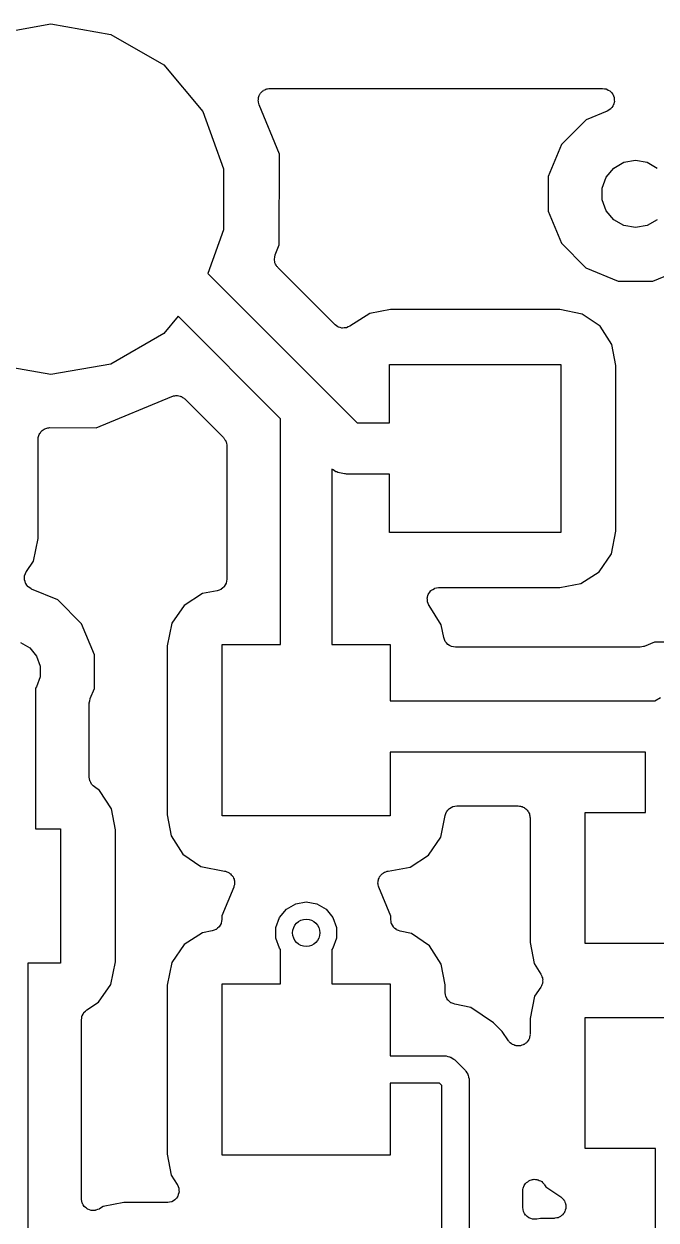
# Model space of a CAD drawing. Extents: x 91.5 to 190, y -113.6 to -60.2.
# Drawn here: x 105.75 to 115.16, y -77.97 to -60.16 of the extents above; entities that cross this region are included whole.
import ezdxf

# ---------------------------------------------------------------- set-up
doc = ezdxf.new("R2010")
doc.units = 0
doc.header["$MEASUREMENT"] = 0
doc.layers.add('BLACK', color=7, linetype='CONTINUOUS')

msp = doc.modelspace()

# ---------------------------------------------------------------- linework, layer by layer
at = {"layer": 'Black'}
for p, q in [((105.257, -60.3175), (106.15, -60.1601)), ((106.15, -60.1601), (107.043, -60.3175)), ((107.043, -60.3175), (107.828, -60.7707)), ((107.828, -60.7707), (108.41, -61.465)), ((109.241, -61.2541), (109.242, -61.2426)), ((109.242, -61.2426), (109.251, -61.2257)), ((109.251, -61.2257), (109.257, -61.2077)), ((109.257, -61.2077), (109.265, -61.1988)), ((109.265, -61.1988), (109.27, -61.1885)), ((109.27, -61.1885), (109.284, -61.1757)), ((109.284, -61.1757), (109.297, -61.1611)), ((109.297, -61.1611), (109.307, -61.1552)), ((109.307, -61.1552), (109.315, -61.1474)), ((109.315, -61.1474), (109.333, -61.1401)), ((109.333, -61.1401), (109.349, -61.1306)), ((109.349, -61.1306), (109.361, -61.1286)), ((109.361, -61.1286), (109.372, -61.1241)), ((109.372, -61.1241), (109.391, -61.1233)), ((109.391, -61.1233), (109.409, -61.12)), ((109.409, -61.12), (114.361, -61.12)), ((114.361, -61.12), (114.388, -61.1246)), ((114.388, -61.1246), (114.414, -61.1282)), ((114.414, -61.1282), (114.417, -61.1299)), ((114.417, -61.1299), (114.421, -61.1306)), ((114.421, -61.1306), (114.444, -61.144)), ((114.444, -61.144), (114.468, -61.1564)), ((114.468, -61.1564), (114.471, -61.1592)), ((114.471, -61.1592), (114.474, -61.1611)), ((114.474, -61.1611), (114.491, -61.1816)), ((114.491, -61.1816), (114.509, -61.2013)), ((114.509, -61.2013), (114.511, -61.2048)), ((114.511, -61.2048), (114.513, -61.2077)), ((114.513, -61.2077), (114.522, -61.2329)), ((114.522, -61.2329), (114.533, -61.2577)), ((109.234, -61.303), (109.237, -61.2841)), ((109.237, -61.3144), (109.234, -61.303)), ((109.237, -61.265), (109.241, -61.2541)), ((109.237, -61.2841), (109.237, -61.265)), ((109.237, -61.326), (109.237, -61.3144)), ((109.243, -61.3439), (109.237, -61.326)), ((109.247, -61.3625), (109.243, -61.3439)), ((109.551, -62.0967), (109.247, -61.3625)), ((114.474, -61.4299), (114.451, -61.4433)), ((114.476, -61.427), (114.474, -61.4299)), ((114.48, -61.425), (114.476, -61.427)), ((114.496, -61.4038), (114.48, -61.425)), ((114.513, -61.3832), (114.496, -61.4038)), ((114.514, -61.3797), (114.513, -61.3832)), ((114.517, -61.3767), (114.514, -61.3797)), ((114.525, -61.3511), (114.517, -61.3767)), ((114.534, -61.326), (114.525, -61.3511)), ((114.533, -61.2577), (114.533, -61.2615)), ((114.533, -61.2615), (114.534, -61.265)), ((114.534, -61.265), (114.534, -61.2918)), ((114.534, -61.2918), (114.535, -61.3186)), ((114.535, -61.3186), (114.534, -61.3222)), ((114.534, -61.3222), (114.534, -61.326)), ((108.41, -61.465), (108.72, -62.3168)), ((114.115, -61.5873), (113.749, -61.9526)), ((114.428, -61.4577), (114.115, -61.5873)), ((114.451, -61.4433), (114.428, -61.4577)), ((113.749, -61.9526), (113.55, -62.4303)), ((109.549, -63.4493), (109.551, -62.0967)), ((108.72, -62.3168), (108.72, -63.2232)), ((114.415, -62.439), (114.527, -62.3055)), ((114.527, -62.3055), (114.678, -62.2184)), ((114.678, -62.2184), (114.85, -62.1881)), ((114.85, -62.1881), (115.022, -62.2184)), ((115.022, -62.2184), (115.173, -62.3055)), ((113.55, -62.4303), (113.55, -62.9475)), ((114.356, -62.6028), (114.415, -62.439)), ((114.356, -62.7772), (114.356, -62.6028)), ((114.415, -62.941), (114.356, -62.7772)), ((113.55, -62.9475), (113.747, -63.4254)), ((114.527, -63.0745), (114.415, -62.941)), ((114.678, -63.1616), (114.527, -63.0745)), ((114.85, -63.1919), (114.678, -63.1616)), ((115.022, -63.1616), (114.85, -63.1919)), ((115.173, -63.0745), (115.022, -63.1616)), ((108.72, -63.2232), (108.483, -63.8744)), ((109.489, -63.5952), (109.549, -63.4493)), ((113.747, -63.4254), (114.113, -63.7914)), ((109.476, -63.6547), (109.48, -63.6361)), ((109.477, -63.6662), (109.476, -63.6547)), ((109.476, -63.6778), (109.477, -63.6662)), ((109.481, -63.6962), (109.476, -63.6778)), ((109.48, -63.6361), (109.481, -63.6171)), ((109.481, -63.6171), (109.486, -63.6066)), ((109.483, -63.7151), (109.481, -63.6962)), ((109.489, -63.7255), (109.483, -63.7151)), ((109.486, -63.6066), (109.489, -63.5952)), ((109.492, -63.7367), (109.489, -63.7255)), ((109.503, -63.7523), (109.492, -63.7367)), ((108.483, -63.8744), (110.219, -65.6106)), ((109.512, -63.7692), (109.503, -63.7523)), ((109.52, -63.7771), (109.512, -63.7692)), ((109.527, -63.7866), (109.52, -63.7771)), ((110.378, -64.6376), (109.527, -63.7866)), ((114.113, -63.7914), (114.59, -63.9898)), ((115.107, -63.9902), (115.585, -63.7927)), ((114.59, -63.9898), (115.107, -63.9902)), ((111.206, -64.4109), (110.895, -64.4695)), ((113.722, -64.4109), (111.206, -64.4109)), ((114.057, -64.4787), (113.722, -64.4109)), ((108.043, -64.5122), (107.828, -64.7693)), ((109.569, -66.0378), (108.043, -64.5122)), ((110.895, -64.4695), (110.597, -64.6611)), ((114.325, -64.6613), (114.057, -64.4787)), ((107.828, -64.7693), (107.043, -65.2225)), ((110.4, -64.6532), (110.378, -64.6376)), ((110.422, -64.6696), (110.4, -64.6532)), ((110.425, -64.6706), (110.422, -64.6696)), ((110.428, -64.6726), (110.425, -64.6706)), ((110.454, -64.6796), (110.428, -64.6726)), ((110.48, -64.6877), (110.454, -64.6796)), ((110.483, -64.6875), (110.48, -64.6877)), ((110.487, -64.6884), (110.483, -64.6875)), ((110.514, -64.686), (110.487, -64.6884)), ((110.541, -64.6847), (110.514, -64.686)), ((110.544, -64.6834), (110.541, -64.6847)), ((110.547, -64.6831), (110.544, -64.6834)), ((110.572, -64.6716), (110.547, -64.6831)), ((110.597, -64.6611), (110.572, -64.6716)), ((114.5, -64.9346), (114.325, -64.6613)), ((114.559, -65.2464), (114.5, -64.9346)), ((106.15, -65.3799), (105.257, -65.2225)), ((107.043, -65.2225), (106.15, -65.3799)), ((111.19, -66.099), (111.19, -65.23)), ((111.19, -65.23), (113.74, -65.23)), ((113.74, -65.23), (113.74, -67.73)), ((114.559, -67.7124), (114.559, -65.2464)), ((107.951, -65.7045), (107.963, -65.702)), ((107.963, -65.702), (107.973, -65.6972)), ((107.973, -65.6972), (107.992, -65.6955)), ((107.992, -65.6955), (108.011, -65.6914)), ((108.011, -65.6914), (108.022, -65.6929)), ((108.022, -65.6929), (108.034, -65.6919)), ((108.034, -65.6919), (108.052, -65.6969)), ((108.052, -65.6969), (108.071, -65.6994)), ((108.071, -65.6994), (108.081, -65.7047)), ((110.219, -65.6106), (110.708, -66.099)), ((106.823, -66.1706), (107.951, -65.7045)), ((108.081, -65.7047), (108.093, -65.7077)), ((108.093, -65.7077), (108.108, -65.7187)), ((108.108, -65.7187), (108.125, -65.7276)), ((108.125, -65.7276), (108.133, -65.736)), ((108.133, -65.736), (108.142, -65.7426)), ((108.142, -65.7426), (108.718, -66.3178)), ((109.569, -69.4), (109.569, -66.0378)), ((105.993, -66.2459), (106, -66.2327)), ((106, -66.2327), (106.012, -66.2228)), ((106.012, -66.2228), (106.022, -66.2109)), ((106.022, -66.2109), (106.035, -66.2033)), ((106.035, -66.2033), (106.047, -66.1935)), ((106.047, -66.1935), (106.061, -66.1882)), ((106.061, -66.1882), (106.075, -66.1805)), ((106.075, -66.1805), (106.09, -66.1779)), ((106.09, -66.1779), (106.104, -66.1727)), ((106.104, -66.1727), (106.12, -66.1727)), ((106.12, -66.1727), (106.135, -66.17)), ((106.135, -66.17), (106.823, -66.1706)), ((110.708, -66.099), (111.19, -66.099)), ((105.959, -66.3455), (105.962, -66.3303)), ((105.959, -67.8224), (105.959, -66.3455)), ((105.962, -66.3149), (105.967, -66.3005)), ((105.962, -66.3303), (105.962, -66.3149)), ((105.967, -66.3005), (105.97, -66.2855)), ((105.97, -66.2855), (105.977, -66.2721)), ((105.977, -66.2721), (105.983, -66.2576)), ((105.983, -66.2576), (105.993, -66.2459)), ((108.718, -66.3178), (108.722, -66.3241)), ((108.722, -66.3241), (108.728, -66.3291)), ((108.728, -66.3291), (108.739, -66.3489)), ((108.739, -66.3489), (108.753, -66.3677)), ((108.753, -66.3677), (108.755, -66.3752)), ((108.755, -66.3752), (108.758, -66.3819)), ((108.758, -66.3819), (108.762, -66.4044)), ((108.762, -66.4044), (108.768, -66.4266)), ((108.768, -66.4266), (108.768, -66.4343)), ((108.768, -66.4343), (108.769, -66.4419)), ((108.769, -66.4419), (108.769, -68.4254)), ((110.348, -66.7968), (110.331, -66.7868)), ((110.331, -66.7868), (110.331, -69.4)), ((110.389, -66.8253), (110.348, -66.7968)), ((110.405, -66.8296), (110.389, -66.8253)), ((110.42, -66.838), (110.405, -66.8296)), ((110.469, -66.8467), (110.42, -66.838)), ((110.517, -66.8595), (110.469, -66.8467)), ((110.533, -66.8581), (110.517, -66.8595)), ((110.55, -66.861), (110.533, -66.8581)), ((111.19, -66.861), (110.55, -66.861)), ((111.19, -67.73), (111.19, -66.861)), ((105.891, -68.1573), (105.959, -67.8224)), ((113.74, -67.73), (111.19, -67.73)), ((114.491, -68.0473), (114.559, -67.7124)), ((105.786, -68.3119), (105.891, -68.1573)), ((114.309, -68.3146), (114.491, -68.0473)), ((105.758, -68.4005), (105.759, -68.3727)), ((105.759, -68.3727), (105.76, -68.3702)), ((105.76, -68.3702), (105.761, -68.3674)), ((105.761, -68.3674), (105.772, -68.3421)), ((105.772, -68.3421), (105.783, -68.3165)), ((105.783, -68.3165), (105.785, -68.3144)), ((105.785, -68.3144), (105.786, -68.3119)), ((114.035, -68.4905), (114.309, -68.3146)), ((105.756, -68.4282), (105.758, -68.4005)), ((105.757, -68.4309), (105.756, -68.4282)), ((105.757, -68.4336), (105.757, -68.4309)), ((105.765, -68.4601), (105.757, -68.4336)), ((105.772, -68.4869), (105.765, -68.4601)), ((105.774, -68.4891), (105.772, -68.4869)), ((105.775, -68.4918), (105.774, -68.4891)), ((105.792, -68.5138), (105.775, -68.4918)), ((105.808, -68.5364), (105.792, -68.5138)), ((105.81, -68.538), (105.808, -68.5364)), ((105.812, -68.5402), (105.81, -68.538)), ((105.835, -68.5551), (105.812, -68.5402)), ((108.728, -68.5382), (108.705, -68.5572)), ((108.729, -68.5367), (108.728, -68.5374)), ((108.728, -68.5374), (108.728, -68.5382)), ((108.744, -68.5109), (108.729, -68.5367)), ((108.758, -68.4855), (108.744, -68.5109)), ((108.759, -68.4844), (108.758, -68.4855)), ((108.764, -68.4544), (108.759, -68.4836)), ((108.759, -68.4836), (108.759, -68.4844)), ((108.769, -68.4254), (108.764, -68.4544)), ((111.89, -68.5551), (111.916, -68.5493)), ((111.916, -68.5493), (111.92, -68.5499)), ((111.92, -68.5499), (111.925, -68.5491)), ((111.925, -68.5491), (113.724, -68.5491)), ((113.724, -68.5491), (114.035, -68.4905)), ((105.858, -68.5708), (105.835, -68.5551)), ((105.861, -68.5715), (105.858, -68.5708)), ((105.863, -68.573), (105.861, -68.5715)), ((106.253, -68.7348), (105.863, -68.573)), ((108.405, -68.6395), (108.131, -68.8154)), ((108.626, -68.5979), (108.405, -68.6395)), ((108.654, -68.5875), (108.626, -68.5979)), ((108.681, -68.5774), (108.654, -68.5875)), ((108.682, -68.5768), (108.681, -68.5774)), ((108.683, -68.5764), (108.682, -68.5768)), ((108.705, -68.5572), (108.683, -68.5764)), ((111.751, -68.7025), (111.752, -68.6984)), ((111.752, -68.7288), (111.751, -68.7025)), ((111.752, -68.6941), (111.761, -68.6694)), ((111.752, -68.6984), (111.752, -68.6941)), ((111.752, -68.7551), (111.752, -68.7288)), ((111.761, -68.6694), (111.769, -68.6443)), ((111.769, -68.6443), (111.771, -68.6409)), ((111.771, -68.6409), (111.773, -68.6369)), ((111.773, -68.6369), (111.79, -68.6167)), ((111.79, -68.6167), (111.805, -68.5958)), ((111.805, -68.5958), (111.809, -68.5934)), ((111.809, -68.5934), (111.812, -68.5902)), ((111.812, -68.5902), (111.835, -68.577)), ((111.835, -68.577), (111.857, -68.5628)), ((111.857, -68.5628), (111.861, -68.5618)), ((111.861, -68.5618), (111.865, -68.5597)), ((111.865, -68.5597), (111.89, -68.5551)), ((106.606, -69.0888), (106.253, -68.7348)), ((108.131, -68.8154), (107.949, -69.0827)), ((111.753, -68.7591), (111.752, -68.7551)), ((111.753, -68.7634), (111.753, -68.7591)), ((111.764, -68.7876), (111.753, -68.7634)), ((111.773, -68.8124), (111.764, -68.7876)), ((111.775, -68.8156), (111.773, -68.8124)), ((111.777, -68.8196), (111.775, -68.8156)), ((111.96, -69.1046), (111.777, -68.8196)), ((107.949, -69.0827), (107.881, -69.4176)), ((106.797, -69.551), (106.606, -69.0888)), ((111.996, -69.296), (111.96, -69.1046)), ((105.697, -69.3687), (105.835, -69.4484)), ((107.881, -69.4176), (107.881, -71.9336)), ((108.7, -71.95), (108.7, -69.4)), ((108.7, -69.4), (109.569, -69.4)), ((110.331, -69.4), (111.2, -69.4)), ((111.2, -69.4), (111.2, -70.239)), ((112.007, -69.3236), (111.996, -69.296)), ((112.017, -69.3512), (112.007, -69.3236)), ((112.018, -69.352), (112.017, -69.3512)), ((112.018, -69.353), (112.018, -69.352)), ((112.037, -69.3754), (112.018, -69.353)), ((112.056, -69.3979), (112.037, -69.3754)), ((112.057, -69.3984), (112.056, -69.3979)), ((112.058, -69.3992), (112.057, -69.3984)), ((112.083, -69.4137), (112.058, -69.3992)), ((112.109, -69.4284), (112.083, -69.4137)), ((112.11, -69.4286), (112.109, -69.4284)), ((112.111, -69.4291), (112.11, -69.4286)), ((112.14, -69.4339), (112.111, -69.4291)), ((112.169, -69.439), (112.14, -69.4339)), ((114.911, -69.439), (112.169, -69.439)), ((114.915, -69.4383), (114.911, -69.439)), ((114.919, -69.4388), (114.915, -69.4383)), ((114.945, -69.4331), (114.919, -69.4388)), ((114.971, -69.4284), (114.945, -69.4331)), ((114.975, -69.4265), (114.971, -69.4284)), ((114.978, -69.4257), (114.975, -69.4265)), ((115.131, -69.3626), (114.978, -69.4257)), ((115.631, -69.363), (115.131, -69.3626)), ((105.835, -69.4484), (105.937, -69.5705)), ((105.937, -69.5705), (105.992, -69.7203)), ((106.797, -70.0512), (106.797, -69.551)), ((105.992, -69.7203), (105.992, -69.8797)), ((105.992, -69.8797), (105.937, -70.0295)), ((105.937, -70.0295), (105.921, -70.0491)), ((105.921, -70.0491), (105.921, -72.14)), ((106.734, -70.2018), (106.797, -70.0512)), ((106.721, -70.2613), (106.727, -70.2353)), ((106.722, -70.2653), (106.721, -70.2613)), ((106.721, -70.2691), (106.722, -70.2653)), ((106.721, -71.3738), (106.721, -70.2691)), ((106.727, -70.2353), (106.732, -70.2091)), ((106.732, -70.2091), (106.734, -70.2057)), ((106.734, -70.2057), (106.734, -70.2018)), ((111.2, -70.239), (115.136, -70.239)), ((115.136, -70.239), (115.223, -70.1887)), ((114.999, -71.001), (111.2, -71.001)), ((111.2, -71.001), (111.2, -71.95)), ((114.999, -71.9), (114.999, -71.001)), ((106.725, -71.3973), (106.721, -71.3738)), ((106.728, -71.4211), (106.725, -71.3973)), ((106.73, -71.4272), (106.728, -71.4211)), ((106.732, -71.4338), (106.73, -71.4272)), ((106.744, -71.4545), (106.732, -71.4338)), ((106.754, -71.4761), (106.744, -71.4545)), ((106.759, -71.4808), (106.754, -71.4761)), ((106.762, -71.4866), (106.759, -71.4808)), ((106.78, -71.5019), (106.762, -71.4866)), ((106.797, -71.5187), (106.78, -71.5019)), ((106.875, -71.5713), (106.797, -71.5187)), ((107.05, -71.8446), (106.875, -71.5713)), ((107.109, -72.1564), (107.05, -71.8446)), ((107.881, -71.9336), (107.94, -72.2454)), ((112.017, -71.9417), (112.028, -71.9153)), ((112.028, -71.9153), (112.037, -71.8888)), ((112.037, -71.8888), (112.039, -71.887)), ((112.039, -71.887), (112.04, -71.8849)), ((112.04, -71.8849), (112.058, -71.8637)), ((112.058, -71.8637), (112.076, -71.8421)), ((112.076, -71.8421), (112.078, -71.8409)), ((112.078, -71.8409), (112.08, -71.8393)), ((112.08, -71.8393), (112.105, -71.8257)), ((112.105, -71.8257), (112.129, -71.8116)), ((112.129, -71.8116), (112.131, -71.8112)), ((112.131, -71.8112), (112.133, -71.8101)), ((112.133, -71.8101), (112.161, -71.8059)), ((112.161, -71.8059), (112.189, -71.801)), ((112.189, -71.801), (113.105, -71.801)), ((113.105, -71.801), (113.121, -71.8037)), ((113.121, -71.8037), (113.136, -71.8037)), ((113.136, -71.8037), (113.15, -71.8089)), ((113.15, -71.8089), (113.165, -71.8116)), ((113.165, -71.8116), (113.179, -71.8193)), ((113.179, -71.8193), (113.193, -71.8245)), ((113.193, -71.8245), (113.205, -71.8344)), ((113.205, -71.8344), (113.218, -71.8421)), ((113.218, -71.8421), (113.228, -71.8538)), ((113.228, -71.8538), (113.24, -71.8637)), ((113.24, -71.8637), (113.248, -71.877)), ((113.248, -71.877), (113.257, -71.8888)), ((113.257, -71.8888), (113.263, -71.9032)), ((113.263, -71.9032), (113.27, -71.9165)), ((113.27, -71.9165), (113.273, -71.9316)), ((113.273, -71.9316), (113.278, -71.946)), ((114.1, -73.85), (114.1, -71.9)), ((114.1, -71.9), (114.999, -71.9)), ((111.2, -71.95), (108.7, -71.95)), ((111.951, -72.2673), (112.017, -71.9417)), ((113.278, -71.946), (113.278, -71.9614)), ((113.278, -71.9614), (113.281, -71.9765)), ((113.281, -71.9765), (113.281, -73.8336)), ((105.921, -72.14), (106.29, -72.14)), ((106.29, -72.14), (106.29, -74.14)), ((107.109, -74.1224), (107.109, -72.1564)), ((107.94, -72.2454), (108.115, -72.5187)), ((111.769, -72.5346), (111.951, -72.2673)), ((108.115, -72.5187), (108.383, -72.7013)), ((111.495, -72.7105), (111.769, -72.5346)), ((108.383, -72.7013), (108.735, -72.7726)), ((108.735, -72.7726), (108.735, -72.7728)), ((108.735, -72.7728), (108.746, -72.7733)), ((108.746, -72.7733), (108.757, -72.7777)), ((108.757, -72.7777), (108.768, -72.7797)), ((108.768, -72.7797), (108.785, -72.7893)), ((108.785, -72.7893), (108.803, -72.7967)), ((108.803, -72.7967), (108.811, -72.8044)), ((108.811, -72.8044), (108.821, -72.8102)), ((108.821, -72.8102), (108.833, -72.8249)), ((108.833, -72.8249), (108.848, -72.8379)), ((111.053, -72.8377), (111.067, -72.8248)), ((111.067, -72.8248), (111.079, -72.8102)), ((111.079, -72.8102), (111.089, -72.8044)), ((111.089, -72.8044), (111.098, -72.7965)), ((111.098, -72.7965), (111.116, -72.7892)), ((111.116, -72.7892), (111.132, -72.7797)), ((111.132, -72.7797), (111.144, -72.7777)), ((111.144, -72.7777), (111.154, -72.7732)), ((111.154, -72.7732), (111.166, -72.7727)), ((111.166, -72.7727), (111.168, -72.7721)), ((111.168, -72.7721), (111.495, -72.7105)), ((108.848, -72.8379), (108.853, -72.8481)), ((108.853, -72.8481), (108.86, -72.8569)), ((108.86, -72.8569), (108.867, -72.8749)), ((108.867, -72.8749), (108.876, -72.892)), ((108.874, -72.9932), (108.87, -73.0119)), ((108.881, -72.9751), (108.874, -72.9932)), ((108.876, -72.892), (108.877, -72.9034)), ((108.877, -72.9034), (108.881, -72.9141)), ((108.881, -72.9141), (108.881, -72.9334)), ((108.881, -72.9334), (108.884, -72.9524)), ((108.884, -72.9524), (108.881, -72.9636)), ((108.881, -72.9636), (108.881, -72.9751)), ((111.017, -72.9521), (111.019, -72.9332)), ((111.019, -72.9635), (111.017, -72.9521)), ((111.019, -72.9141), (111.023, -72.9032)), ((111.019, -72.9332), (111.019, -72.9141)), ((111.019, -72.9751), (111.019, -72.9635)), ((111.026, -72.993), (111.019, -72.9751)), ((111.023, -72.9032), (111.025, -72.8917)), ((111.025, -72.8917), (111.034, -72.8748)), ((111.03, -73.0116), (111.026, -72.993)), ((111.034, -72.8748), (111.04, -72.8569)), ((111.04, -72.8569), (111.048, -72.848)), ((111.048, -72.848), (111.053, -72.8377)), ((108.87, -73.0119), (108.693, -73.4388)), ((111.207, -73.441), (111.03, -73.0116)), ((109.553, -73.4605), (109.655, -73.3384)), ((109.655, -73.3384), (109.793, -73.2587)), ((109.793, -73.2587), (109.95, -73.2311)), ((109.95, -73.2311), (110.107, -73.2587)), ((110.107, -73.2587), (110.245, -73.3384)), ((110.245, -73.3384), (110.347, -73.4605)), ((108.688, -73.5188), (108.683, -73.5479)), ((108.693, -73.4899), (108.688, -73.5188)), ((108.693, -73.4388), (108.693, -73.4899)), ((109.498, -73.6103), (109.553, -73.4605)), ((110.347, -73.4605), (110.402, -73.6103)), ((111.207, -73.4923), (111.207, -73.441)), ((111.212, -73.5202), (111.207, -73.4923)), ((111.216, -73.5483), (111.212, -73.5202)), ((108.405, -73.6895), (108.131, -73.8654)), ((108.55, -73.6622), (108.405, -73.6895)), ((108.577, -73.6518), (108.55, -73.6622)), ((108.605, -73.6418), (108.577, -73.6518)), ((108.606, -73.6411), (108.605, -73.6418)), ((108.607, -73.6407), (108.606, -73.6411)), ((108.629, -73.6215), (108.607, -73.6407)), ((108.652, -73.6027), (108.629, -73.6215)), ((108.653, -73.601), (108.652, -73.6017)), ((108.652, -73.6017), (108.652, -73.6027)), ((108.668, -73.5754), (108.653, -73.601)), ((108.682, -73.5499), (108.668, -73.5754)), ((108.683, -73.5488), (108.682, -73.5499)), ((108.683, -73.5479), (108.683, -73.5488)), ((109.498, -73.7697), (109.498, -73.6103)), ((110.402, -73.6103), (110.402, -73.7697)), ((111.218, -73.5502), (111.216, -73.5483)), ((111.218, -73.5523), (111.218, -73.5502)), ((111.232, -73.5769), (111.218, -73.5523)), ((111.246, -73.6018), (111.232, -73.5769)), ((111.247, -73.6032), (111.246, -73.6018)), ((111.248, -73.6051), (111.247, -73.6032)), ((111.27, -73.6234), (111.248, -73.6051)), ((111.291, -73.6421), (111.27, -73.6234)), ((111.293, -73.6429), (111.291, -73.6421)), ((111.295, -73.6443), (111.293, -73.6429)), ((111.322, -73.6541), (111.295, -73.6443)), ((111.348, -73.6644), (111.322, -73.6541)), ((111.517, -73.6987), (111.348, -73.6644)), ((111.785, -73.8813), (111.517, -73.6987)), ((108.131, -73.8654), (107.949, -74.1327)), ((109.553, -73.9195), (109.498, -73.7697)), ((110.402, -73.7697), (110.347, -73.9195)), ((111.96, -74.1546), (111.785, -73.8813)), ((113.281, -73.8336), (113.34, -74.1454)), ((116.6, -73.85), (114.1, -73.85)), ((109.569, -73.9391), (109.553, -73.9195)), ((109.569, -74.45), (109.569, -73.9391)), ((110.347, -73.9195), (110.331, -73.9391)), ((110.331, -73.9391), (110.331, -74.45)), ((106.29, -74.14), (105.804, -74.14)), ((105.804, -74.14), (105.804, -78.525)), ((107.041, -74.4573), (107.109, -74.1224)), ((107.949, -74.1327), (107.881, -74.4676)), ((112.019, -74.4664), (111.96, -74.1546)), ((113.34, -74.1454), (113.443, -74.3054)), ((113.443, -74.3054), (113.447, -74.3155)), ((113.447, -74.3155), (113.453, -74.3243)), ((113.453, -74.3243), (113.458, -74.3434)), ((113.458, -74.3434), (113.466, -74.3616)), ((113.466, -74.3616), (113.467, -74.3725)), ((113.469, -74.4225), (113.466, -74.4329)), ((113.467, -74.3725), (113.47, -74.383)), ((113.47, -74.383), (113.468, -74.4027)), ((113.468, -74.4027), (113.469, -74.4225)), ((106.859, -74.7246), (107.041, -74.4573)), ((107.881, -74.4676), (107.881, -76.9836)), ((108.7, -77), (108.7, -74.45)), ((108.7, -74.45), (109.569, -74.45)), ((110.331, -74.45), (111.2, -74.45)), ((111.2, -74.45), (111.2, -75.5218)), ((112.019, -74.582), (112.019, -74.4664)), ((112.024, -74.6102), (112.019, -74.582)), ((113.44, -74.4993), (113.349, -74.6327)), ((113.444, -74.4894), (113.44, -74.4993)), ((113.451, -74.4807), (113.444, -74.4894)), ((113.457, -74.4618), (113.451, -74.4807)), ((113.465, -74.4438), (113.457, -74.4618)), ((113.466, -74.4329), (113.465, -74.4438)), ((106.685, -74.8366), (106.859, -74.7246)), ((112.028, -74.6384), (112.024, -74.6102)), ((112.029, -74.6401), (112.028, -74.6384)), ((112.03, -74.6421), (112.029, -74.6401)), ((112.044, -74.6668), (112.03, -74.6421)), ((112.058, -74.6919), (112.044, -74.6668)), ((112.059, -74.6932), (112.058, -74.6919)), ((112.06, -74.6948), (112.059, -74.6932)), ((112.082, -74.7132), (112.06, -74.6948)), ((112.104, -74.7321), (112.082, -74.7132)), ((112.105, -74.7328), (112.104, -74.7321)), ((112.107, -74.734), (112.105, -74.7328)), ((112.134, -74.7438), (112.107, -74.734)), ((112.16, -74.7542), (112.134, -74.7438)), ((112.398, -74.8013), (112.16, -74.7542)), ((113.349, -74.6327), (113.281, -74.9676)), ((106.604, -74.9842), (106.609, -74.9583)), ((106.609, -74.9583), (106.612, -74.9322)), ((106.612, -74.9322), (106.614, -74.9284)), ((106.614, -74.9284), (106.615, -74.9242)), ((106.615, -74.9242), (106.628, -74.9014)), ((106.628, -74.9014), (106.64, -74.878)), ((106.64, -74.878), (106.643, -74.8751)), ((106.643, -74.8751), (106.645, -74.8714)), ((106.645, -74.8714), (106.665, -74.8545)), ((106.665, -74.8545), (106.685, -74.8366)), ((112.737, -75.0279), (112.398, -74.8013)), ((114.1, -76.9), (114.1, -74.95)), ((114.1, -74.95), (116.6, -74.95)), ((106.604, -77.6492), (106.604, -74.9842)), ((112.867, -75.1584), (112.737, -75.0279)), ((113.281, -74.9676), (113.281, -75.1991)), ((112.959, -75.2966), (112.867, -75.1584)), ((112.966, -75.3035), (112.959, -75.2966)), ((112.971, -75.3119), (112.966, -75.3035)), ((112.987, -75.3254), (112.971, -75.3119)), ((113.232, -75.3181), (113.227, -75.3258)), ((113.24, -75.3119), (113.232, -75.3181)), ((113.25, -75.2937), (113.24, -75.3119)), ((113.263, -75.2767), (113.25, -75.2937)), ((113.265, -75.2674), (113.263, -75.2767)), ((113.27, -75.2591), (113.265, -75.2674)), ((113.274, -75.2384), (113.27, -75.2591)), ((113.28, -75.2182), (113.274, -75.2384)), ((113.281, -75.1991), (113.279, -75.2086)), ((113.279, -75.2086), (113.28, -75.2182)), ((113.002, -75.3406), (112.987, -75.3254)), ((113.01, -75.3449), (113.002, -75.3406)), ((113.018, -75.3511), (113.01, -75.3449)), ((113.037, -75.3583), (113.018, -75.3511)), ((113.056, -75.3676), (113.037, -75.3583)), ((113.066, -75.3686), (113.056, -75.3676)), ((113.075, -75.3719), (113.066, -75.3686)), ((113.096, -75.3719), (113.075, -75.3719)), ((113.117, -75.3742), (113.096, -75.3719)), ((113.126, -75.3719), (113.117, -75.3742)), ((113.136, -75.3719), (113.126, -75.3719)), ((113.156, -75.3647), (113.136, -75.3719)), ((113.176, -75.3597), (113.156, -75.3647)), ((113.184, -75.3544), (113.176, -75.3597)), ((113.193, -75.3511), (113.184, -75.3544)), ((113.209, -75.3375), (113.193, -75.3511)), ((113.227, -75.3258), (113.209, -75.3375)), ((111.2, -75.5218), (112.015, -75.5218)), ((112.015, -75.5218), (112.024, -75.5234)), ((112.024, -75.5234), (112.033, -75.5226)), ((112.033, -75.5226), (112.058, -75.5294)), ((112.058, -75.5294), (112.084, -75.5341)), ((112.084, -75.5341), (112.092, -75.5385)), ((112.092, -75.5385), (112.101, -75.5408)), ((112.101, -75.5408), (112.123, -75.5561)), ((112.123, -75.5561), (112.146, -75.5693)), ((112.146, -75.5693), (112.151, -75.5762)), ((112.151, -75.5762), (112.159, -75.5813)), ((112.159, -75.5813), (112.314, -75.7363)), ((112.314, -75.7363), (112.319, -75.7436)), ((112.319, -75.7436), (112.326, -75.7494)), ((112.326, -75.7494), (112.339, -75.7724)), ((112.339, -75.7724), (112.354, -75.7941)), ((112.354, -75.7941), (112.356, -75.8028)), ((112.356, -75.8028), (112.361, -75.8105)), ((112.361, -75.8105), (112.366, -75.8367)), ((112.366, -75.8367), (112.372, -75.8623)), ((111.931, -75.9282), (111.2, -75.9282)), ((111.2, -75.9282), (111.2, -77)), ((111.967, -75.9642), (111.931, -75.9282)), ((111.967, -78.76), (111.967, -75.9642)), ((112.372, -75.8623), (112.372, -75.8712)), ((112.372, -75.8712), (112.373, -75.88)), ((112.373, -75.88), (112.373, -78.76)), ((115.147, -76.9), (114.1, -76.9)), ((115.147, -78.8102), (115.147, -76.9)), ((107.881, -76.9836), (107.94, -77.2954)), ((111.2, -77), (108.7, -77)), ((107.94, -77.2954), (108.03, -77.4354)), ((108.03, -77.4354), (108.031, -77.4394)), ((108.031, -77.4394), (108.034, -77.4426)), ((108.034, -77.4426), (108.043, -77.4674)), ((113.189, -77.4642), (113.193, -77.4536)), ((113.193, -77.4536), (113.204, -77.438)), ((113.204, -77.438), (113.214, -77.4211)), ((113.214, -77.4211), (113.223, -77.4139)), ((113.223, -77.4139), (113.23, -77.4051)), ((113.23, -77.4051), (113.246, -77.3945)), ((113.246, -77.3945), (113.261, -77.3819)), ((113.261, -77.3819), (113.271, -77.3781)), ((113.271, -77.3781), (113.281, -77.3721)), ((113.281, -77.3721), (113.3, -77.3678)), ((113.3, -77.3678), (113.318, -77.3611)), ((113.318, -77.3611), (113.329, -77.3611)), ((113.329, -77.3611), (113.34, -77.3586)), ((113.34, -77.3586), (113.36, -77.3611)), ((113.36, -77.3611), (113.379, -77.3611)), ((113.379, -77.3611), (113.39, -77.3649)), ((113.39, -77.3649), (113.401, -77.3663)), ((113.401, -77.3663), (113.418, -77.3752)), ((113.418, -77.3752), (113.436, -77.3819)), ((113.436, -77.3819), (113.445, -77.3891)), ((113.445, -77.3891), (113.455, -77.3942)), ((113.455, -77.3942), (113.468, -77.4085)), ((113.468, -77.4085), (113.483, -77.4211)), ((113.483, -77.4211), (113.489, -77.4308)), ((113.489, -77.4308), (113.496, -77.4389)), ((113.496, -77.4389), (113.515, -77.4687)), ((108.034, -77.6181), (108.017, -77.6383)), ((108.036, -77.6141), (108.034, -77.6181)), ((108.038, -77.6107), (108.036, -77.6141)), ((108.046, -77.5856), (108.038, -77.6107)), ((108.043, -77.4674), (108.053, -77.4916)), ((108.055, -77.5609), (108.046, -77.5856)), ((108.053, -77.4916), (108.053, -77.4959)), ((108.053, -77.4959), (108.055, -77.4999)), ((108.055, -77.4999), (108.055, -77.5262)), ((108.055, -77.5262), (108.056, -77.5525)), ((108.056, -77.5525), (108.055, -77.5566)), ((108.055, -77.5566), (108.055, -77.5609)), ((113.173, -77.5339), (113.175, -77.5229)), ((113.173, -77.7788), (113.173, -77.5339)), ((113.175, -77.5118), (113.18, -77.4931)), ((113.175, -77.5229), (113.175, -77.5118)), ((113.18, -77.4931), (113.184, -77.4739)), ((113.184, -77.4739), (113.189, -77.4642)), ((113.515, -77.4687), (113.738, -77.6205)), ((113.738, -77.6205), (113.744, -77.6266)), ((113.744, -77.6266), (113.751, -77.6309)), ((113.751, -77.6309), (113.766, -77.6478)), ((106.605, -77.6535), (106.604, -77.6492)), ((106.604, -77.6577), (106.605, -77.6535)), ((106.61, -77.6834), (106.604, -77.6577)), ((106.615, -77.7093), (106.61, -77.6834)), ((106.617, -77.713), (106.615, -77.7093)), ((106.618, -77.7171), (106.617, -77.713)), ((106.632, -77.7393), (106.618, -77.7171)), ((106.645, -77.7621), (106.632, -77.7393)), ((106.648, -77.7648), (106.645, -77.7621)), ((106.651, -77.7684), (106.648, -77.7648)), ((106.672, -77.7843), (106.651, -77.7684)), ((106.692, -77.8012), (106.672, -77.7843)), ((106.696, -77.8027), (106.692, -77.8012)), ((106.699, -77.8053), (106.696, -77.8027)), ((106.724, -77.8131), (106.699, -77.8053)), ((106.843, -77.8102), (106.818, -77.8204)), ((106.867, -77.8012), (106.843, -77.8102)), ((106.871, -77.7985), (106.867, -77.8012)), ((106.874, -77.7968), (106.871, -77.7985)), ((106.925, -77.7645), (106.874, -77.7968)), ((107.236, -77.7059), (106.925, -77.7645)), ((107.882, -77.7059), (107.236, -77.7059)), ((107.886, -77.7051), (107.882, -77.7059)), ((107.891, -77.7057), (107.886, -77.7051)), ((107.916, -77.6999), (107.891, -77.7057)), ((107.942, -77.6953), (107.916, -77.6999)), ((107.946, -77.6932), (107.942, -77.6953)), ((107.95, -77.6922), (107.946, -77.6932)), ((107.972, -77.678), (107.95, -77.6922)), ((107.995, -77.6648), (107.972, -77.678)), ((107.998, -77.6616), (107.995, -77.6648)), ((108.001, -77.6592), (107.998, -77.6616)), ((108.017, -77.6383), (108.001, -77.6592)), ((113.173, -77.7798), (113.173, -77.7788)), ((113.173, -77.7808), (113.173, -77.7798)), ((113.179, -77.8098), (113.173, -77.7808)), ((113.184, -77.8388), (113.179, -77.8098)), ((113.766, -77.6478), (113.781, -77.6631)), ((113.781, -77.6631), (113.785, -77.671)), ((113.785, -77.671), (113.791, -77.6776)), ((113.791, -77.6776), (113.798, -77.6982)), ((113.798, -77.6982), (113.808, -77.718)), ((113.811, -77.7959), (113.804, -77.8165)), ((113.808, -77.718), (113.808, -77.7267)), ((113.808, -77.7267), (113.811, -77.7349)), ((113.811, -77.7349), (113.811, -77.7569)), ((113.811, -77.7569), (113.814, -77.7787)), ((113.814, -77.7787), (113.811, -77.7871)), ((113.811, -77.7871), (113.811, -77.7959)), ((106.749, -77.8221), (106.724, -77.8131)), ((106.753, -77.8221), (106.749, -77.8221)), ((106.757, -77.8233), (106.753, -77.8221)), ((106.784, -77.8221), (106.757, -77.8233)), ((106.81, -77.8221), (106.784, -77.8221)), ((106.814, -77.8206), (106.81, -77.8221)), ((106.818, -77.8204), (106.814, -77.8206)), ((113.184, -77.8397), (113.184, -77.8388)), ((113.184, -77.8407), (113.184, -77.8397)), ((113.199, -77.866), (113.184, -77.8407)), ((113.214, -77.8916), (113.199, -77.866)), ((113.215, -77.8923), (113.214, -77.8916)), ((113.216, -77.8931), (113.215, -77.8923)), ((113.238, -77.9118), (113.216, -77.8931)), ((113.261, -77.9308), (113.238, -77.9118)), ((113.262, -77.9311), (113.261, -77.9308)), ((113.263, -77.9318), (113.262, -77.9311)), ((113.291, -77.9416), (113.263, -77.9318)), ((113.318, -77.9516), (113.291, -77.9416)), ((113.319, -77.9516), (113.318, -77.9516)), ((113.32, -77.952), (113.319, -77.9516)), ((113.35, -77.9516), (113.32, -77.952)), ((113.379, -77.9516), (113.35, -77.9516)), ((113.38, -77.9513), (113.379, -77.9516)), ((113.381, -77.9513), (113.38, -77.9513)), ((113.436, -77.9409), (113.381, -77.9513)), ((113.639, -77.9409), (113.436, -77.9409)), ((113.647, -77.9394), (113.639, -77.9409)), ((113.656, -77.94), (113.647, -77.9394)), ((113.677, -77.9341), (113.656, -77.94)), ((113.699, -77.9303), (113.677, -77.9341)), ((113.706, -77.9259), (113.699, -77.9303)), ((113.715, -77.9236), (113.706, -77.9259)), ((113.732, -77.9108), (113.715, -77.9236)), ((113.751, -77.8998), (113.732, -77.9108)), ((113.757, -77.8931), (113.751, -77.8998)), ((113.764, -77.8881), (113.757, -77.8931)), ((113.776, -77.8699), (113.764, -77.8881)), ((113.791, -77.8531), (113.776, -77.8699)), ((113.794, -77.8449), (113.791, -77.8531)), ((113.798, -77.8377), (113.794, -77.8449)), ((113.804, -77.8165), (113.798, -77.8377))]:
    msp.add_line(p, q, dxfattribs=at)
msp.add_circle((109.95, -73.69), 0.2032, dxfattribs=at)

doc.saveas('drawing.dxf')
